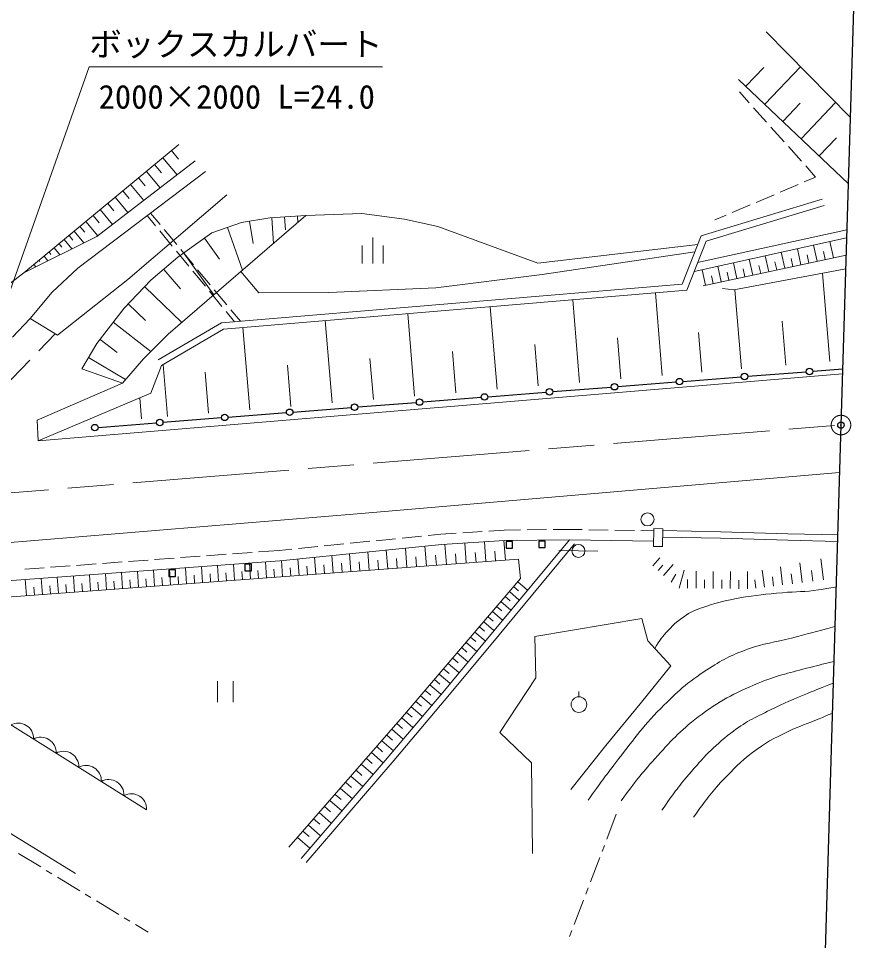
# Model space of a CAD drawing. Units: millimetres, scale not verified. Extents: x 40000 to 680000, y 20000 to 380000.
# Drawn here: x 504571 to 569178, y 247933 to 318726 of the extents above; entities that cross this region are included whole.
import ezdxf
from ezdxf.enums import TextEntityAlignment as Align

# ---------------------------------------------------------------- set-up
doc = ezdxf.new("R2010")
doc.units = ezdxf.units.MM
doc.header["$LTSCALE"] = 1000
doc.header["$PDMODE"] = 32
doc.header["$PDSIZE"] = 500
doc.linetypes.add('CHAIN', pattern=[18.5, 12, -1.5, 3.5, -1.5])
for name, color, linetype, lineweight in [('M-BMK', 2, 'CHAIN', 13), ('M-BMK-HTXT', 7, 'Continuous', 13), ('M-BMK-OTRS', 5, 'Continuous', 25), ('M-BMK-ROW', 30, 'Continuous', 25), ('M-STR-HTXT', 7, 'Continuous', 13), ('M-STR-STR1', 1, 'Continuous', 25), ('M-STR-STRC', 7, 'Continuous', 25), ('M-WORK', 1, 'Continuous', 13)]:
    doc.layers.add(name, color=color, linetype=linetype, lineweight=lineweight)
doc.layers.add('M-OTRS', color=6, linetype='Continuous')
doc.styles.add('ＭＳ ゴシック', font='')
doc.styles.get('ＭＳ ゴシック').set_extended_font_data('MS Gothic')

msp = doc.modelspace()

# ---------------------------------------------------------------- linework, layer by layer
at = {"layer": 'M-BMK'}
msp.add_line((494916, 281569), (567678, 287510), dxfattribs=at)
msp.add_circle((567678, 287510), 750, dxfattribs=at)
at = {"layer": 'M-BMK-HTXT'}
for p, q in [((550437, 257635), (549705, 255710)), ((549527, 255242), (549349, 254775)), ((504572, 254620), (506281, 253581)), ((549171, 254308), (548460, 252438)), ((506708, 253321), (507135, 253061)), ((507562, 252801), (509271, 251761)), ((509698, 251501), (510125, 251241)), ((548283, 251971), (548105, 251504)), ((510552, 250981), (512261, 249942)), ((547927, 251036), (547216, 249167)), ((512688, 249682), (513115, 249422)), ((513542, 249162), (514512, 248572)), ((547038, 248700), (546861, 248232))]:
    msp.add_line(p, q, dxfattribs=at)
at = {"layer": 'M-BMK-OTRS'}
for p, q in [((569178, 337488), (567678, 287510)), ((567678, 287510), (566178, 237533))]:
    msp.add_line(p, q, dxfattribs=at)
at = {"layer": 'M-BMK-ROW'}
for p, q in [((542481, 278568), (541981, 278568)), ((541981, 278568), (541981, 278068)), ((542481, 278068), (542481, 278568)), ((544983, 278602), (544483, 278602)), ((544483, 278602), (544483, 278102)), ((544983, 278102), (544983, 278602)), ((541981, 278068), (542481, 278068)), ((544483, 278102), (544983, 278102)), ((522445, 276817), (521945, 276817)), ((521945, 276817), (521945, 276317)), ((522445, 276317), (522445, 276817)), ((516615, 276383), (516115, 276383)), ((516115, 276383), (516115, 275883)), ((516615, 275883), (516615, 276383)), ((521945, 276317), (522445, 276317)), ((516115, 275883), (516615, 275883))]:
    msp.add_line(p, q, dxfattribs=at)
at = {"layer": 'M-OTRS'}
msp.add_point((567678, 287510), dxfattribs=at)
at = {"layer": 'M-STR-HTXT'}
msp.add_lwpolyline([(501028, 289641), (510000, 315000), (532500, 315000)], dxfattribs=at)
at = {"layer": 'M-STR-STR1'}
for p, q in [((505479, 295691), (504103, 294258)), ((507397, 294511), (506143, 293211)), ((505449, 292491), (503366, 290331))]:
    msp.add_line(p, q, dxfattribs=at)
at = {"layer": 'M-STR-STRC'}
for p, q in [((565505, 291648), (567808, 291829)), ((555536, 290863), (560022, 291216)), ((560520, 291255), (565006, 291608)), ((545566, 290078), (550053, 290431)), ((550551, 290470), (555037, 290824)), ((535597, 289293), (540083, 289646)), ((540582, 289686), (545068, 290039)), ((525628, 288509), (530114, 288862)), ((530613, 288901), (535099, 289254)), ((520644, 288116), (525130, 288469)), ((510674, 287331), (515160, 287685)), ((515659, 287724), (520145, 288077))]:
    msp.add_line(p, q, dxfattribs=at)
for centre in [(565256, 291628), (555286, 290843), (560271, 291236), (545317, 290058), (550302, 290451), (540333, 289666), (530363, 288881), (535348, 289274), (520394, 288097), (525379, 288489), (510425, 287312), (515410, 287704)]:
    msp.add_circle(centre, 250, dxfattribs=at)
at = {"layer": 'M-WORK'}
for p, q in [((561933, 317706), (568387, 311135)), ((560387, 313515), (561758, 314954)), ((561827, 312144), (564568, 315024)), ((559827, 314048), (568234, 306045)), ((560642, 312247), (559882, 313098)), ((563220, 310818), (564546, 312211)), ((564613, 309492), (567265, 312278)), ((561974, 310755), (560975, 311874)), ((563307, 309264), (562307, 310382)), ((566006, 308166), (567332, 309559)), ((504991, 299202), (516883, 309055)), ((564639, 307772), (563640, 308891)), ((515653, 308036), (516738, 306726)), ((516308, 308578), (516850, 307923)), ((510592, 301988), (518118, 307791)), ((515021, 307512), (515545, 306879)), ((565732, 306548), (564972, 307399)), ((518923, 306970), (509118, 299559)), ((514388, 306988), (515436, 305723)), ((564854, 306174), (565732, 306548)), ((513166, 305975), (514179, 304753)), ((513777, 306481), (514284, 305871)), ((563014, 305391), (564394, 305979)), ((512576, 305486), (513065, 304896)), ((512962, 298680), (520546, 305172)), ((561174, 304608), (562554, 305195)), ((511416, 304525), (511888, 303955)), ((511986, 304997), (512964, 303817)), ((556957, 302028), (566239, 304855)), ((559333, 303824), (560714, 304412)), ((510845, 304052), (511790, 302912)), ((514705, 303782), (515437, 302901)), ((526612, 303586), (530911, 303758)), ((530911, 303758), (534186, 303327)), ((557333, 301619), (566385, 304377)), ((509744, 303139), (510656, 302038)), ((510294, 303596), (510751, 303045)), ((515095, 302795), (514444, 303585)), ((526612, 303586), (516065, 294494)), ((519411, 302264), (521690, 303049)), ((521690, 303049), (523854, 303413)), ((522288, 303150), (522576, 301437)), ((523854, 303413), (526612, 303586)), ((524003, 303423), (524126, 301443)), ((524992, 303484), (525054, 302495)), ((525982, 303546), (526012, 303068)), ((534186, 303327), (536742, 302753)), ((557995, 303254), (558873, 303628)), ((508841, 302392), (509589, 301489)), ((509292, 302765), (509666, 302314)), ((516367, 301251), (515413, 302409)), ((515757, 302516), (516715, 301362)), ((520622, 302681), (521753, 299397)), ((536742, 302753), (544412, 299937)), ((556681, 299977), (568128, 302503)), ((504991, 299202), (510592, 301988)), ((508071, 301754), (508669, 301031)), ((508456, 302073), (508755, 301711)), ((516807, 300387), (519411, 302264)), ((518849, 301859), (520003, 300258)), ((531751, 299902), (531751, 301902)), ((555489, 298326), (556957, 302028)), ((555839, 297853), (557333, 301619)), ((556414, 299303), (568110, 301884)), ((567092, 300349), (566823, 301601)), ((507301, 301116), (507749, 300574)), ((507686, 301435), (507910, 301164)), ((517034, 300977), (517993, 299823)), ((530951, 299902), (530951, 301302)), ((532551, 299902), (532551, 301302)), ((544412, 299937), (556699, 301377)), ((564596, 299813), (564330, 301050)), ((565840, 300080), (565573, 301325)), ((506531, 300478), (506830, 300117)), ((506916, 300797), (507065, 300616)), ((514739, 298626), (516807, 300387)), ((517638, 299707), (516685, 300865)), ((517248, 300705), (519555, 297503)), ((544757, 299076), (556475, 300811)), ((557091, 298202), (568070, 300559)), ((560906, 299021), (560645, 300237)), ((562129, 299283), (561866, 300507)), ((563359, 299548), (563095, 300778)), ((563977, 299680), (563845, 300299)), ((565218, 299947), (565085, 300569)), ((566466, 300215), (566332, 300840)), ((505761, 299840), (505910, 299659)), ((506146, 300159), (506220, 300068)), ((509118, 299559), (507145, 297721)), ((515717, 299459), (516998, 297956)), ((558481, 298500), (558222, 299702)), ((559690, 298760), (559430, 299969)), ((559447, 297886), (568038, 299501)), ((560298, 298890), (560167, 299498)), ((561517, 299152), (561386, 299764)), ((562744, 299416), (562612, 300031)), ((502003, 296923), (504991, 299202)), ((518909, 298163), (517956, 299321)), ((518312, 299439), (519270, 298285)), ((521643, 299303), (523007, 297649)), ((536599, 298042), (544757, 299076)), ((557278, 298242), (557022, 299437)), ((557879, 298371), (557750, 298972)), ((559085, 298630), (558955, 299235)), ((566830, 292383), (566266, 299168)), ((507566, 294408), (512962, 298680)), ((512670, 296481), (514739, 298626)), ((514261, 298130), (517103, 295389)), ((520148, 295358), (555489, 298326)), ((528383, 297697), (536599, 298042)), ((507145, 297721), (505479, 295691)), ((520181, 296619), (519227, 297777)), ((519590, 297900), (520548, 296746)), ((520303, 294869), (555839, 297853)), ((523007, 297649), (528383, 297697)), ((553961, 291313), (553434, 297651)), ((558585, 298001), (559447, 297886)), ((560045, 291819), (559539, 297903)), ((512991, 296813), (514308, 295544)), ((547623, 290786), (547096, 297119)), ((510583, 293761), (512670, 296481)), ((521149, 295442), (520498, 296233)), ((520867, 296361), (521599, 295480)), ((534961, 289733), (534435, 296056)), ((541289, 290259), (540763, 296587)), ((505479, 295691), (507566, 294408)), ((511838, 295396), (514740, 293169)), ((515302, 292519), (520148, 295358)), ((528638, 289207), (528112, 295525)), ((563438, 292101), (563156, 295494)), ((515555, 292087), (520303, 294869)), ((522320, 288681), (521794, 294994)), ((557003, 291566), (556750, 294608)), ((510832, 294086), (512143, 293079)), ((516065, 294494), (514169, 292598)), ((550792, 291049), (550528, 294218)), ((509440, 291830), (510583, 293761)), ((538125, 289996), (537862, 293160)), ((544456, 290522), (544193, 293689)), ((509950, 292691), (512794, 291008)), ((514169, 292598), (512555, 290732)), ((531799, 289470), (531536, 292631)), ((512555, 290732), (509440, 291830)), ((514731, 289962), (515555, 292087)), ((516006, 288156), (515674, 292157)), ((525479, 288944), (525216, 292103)), ((567796, 291431), (506094, 286304)), ((519163, 288419), (518900, 291575)), ((506006, 287873), (512555, 290732)), ((506094, 286304), (514731, 289962)), ((514006, 287990), (513872, 289598)), ((506094, 286304), (506006, 287873)), ((530873, 280714), (567568, 283855)), ((498600, 278042), (530873, 280714)), ((534006, 278830), (535498, 278979)), ((535996, 279028), (536978, 279126)), ((536978, 279126), (538161, 279204)), ((538660, 279236), (540157, 279334)), ((540656, 279367), (541839, 279444)), ((541839, 279444), (543091, 279459)), ((543590, 279465), (545090, 279482)), ((545590, 279488), (546842, 279502)), ((546842, 279502), (547824, 279485)), ((548324, 279476), (549824, 279449)), ((550324, 279440), (551824, 279412)), ((552324, 279403), (553306, 279386)), ((553307, 279559), (553299, 278180)), ((553997, 279555), (553307, 279559)), ((553988, 278176), (553997, 279555)), ((553996, 279410), (558439, 279314)), ((558439, 279314), (563609, 279161)), ((563609, 279161), (567425, 279082)), ((524634, 277094), (537044, 278329)), ((528035, 278236), (529528, 278385)), ((530025, 278434), (531518, 278583)), ((532015, 278632), (533508, 278781)), ((537044, 278329), (541870, 278645)), ((537404, 276811), (537290, 278345)), ((538925, 276924), (538812, 278445)), ((540432, 277036), (540320, 278543)), ((541056, 271735), (546839, 278702)), ((541441, 271416), (547224, 278383)), ((541926, 277147), (541814, 278641)), ((541870, 278645), (546839, 278702)), ((546839, 278702), (553301, 278586)), ((553993, 278910), (558426, 278815)), ((558426, 278815), (563597, 278661)), ((563597, 278661), (567415, 278582)), ((519009, 277478), (520505, 277589)), ((521004, 277626), (522500, 277737)), ((522998, 277774), (524565, 277891)), ((524565, 277891), (525547, 277988)), ((526045, 278038), (527538, 278186)), ((530075, 276265), (529974, 277625)), ((531470, 276369), (531366, 277764)), ((532900, 276476), (532793, 277906)), ((534366, 276585), (534257, 278051)), ((535870, 276697), (535758, 278201)), ((536637, 276754), (536580, 277521)), ((538165, 276867), (538108, 277628)), ((539678, 276980), (539622, 277734)), ((541179, 277092), (541123, 277839)), ((547534, 277845), (546034, 277874)), ((547534, 277845), (549034, 277832)), ((553299, 278180), (553988, 278176)), ((542923, 277222), (496848, 273792)), ((501047, 275342), (524634, 277094)), ((509037, 276738), (510533, 276849)), ((511031, 276886), (512527, 276997)), ((513026, 277034), (514522, 277145)), ((515020, 277182), (516516, 277293)), ((517015, 277330), (518511, 277441)), ((521154, 275601), (521062, 276828)), ((522380, 275693), (522289, 276919)), ((523607, 275784), (523516, 277010)), ((524836, 275875), (524745, 277105)), ((526097, 275969), (526003, 277230)), ((527390, 276065), (527293, 277358)), ((528715, 276164), (528617, 277490)), ((529395, 276215), (529345, 276895)), ((530772, 276317), (530720, 277014)), ((532185, 276422), (532131, 277137)), ((533633, 276530), (533578, 277263)), ((535118, 276641), (535062, 277393)), ((543095, 275728), (542923, 277222)), ((553232, 276705), (553770, 277308)), ((564705, 275424), (564520, 276931)), ((566332, 275623), (566133, 277250)), ((505048, 276441), (506543, 276552)), ((507042, 276589), (508538, 276701)), ((511331, 274870), (511240, 276099)), ((512560, 274962), (512468, 276190)), ((513788, 275053), (513697, 276281)), ((515016, 275144), (514925, 276373)), ((516244, 275236), (516153, 276464)), ((517472, 275327), (517380, 276555)), ((518699, 275419), (518608, 276646)), ((519927, 275510), (519835, 276737)), ((520540, 275556), (520494, 276169)), ((521767, 275647), (521721, 276260)), ((522994, 275738), (522948, 276352)), ((524222, 275830), (524176, 276444)), ((525466, 275922), (525420, 276553)), ((526743, 276017), (526695, 276664)), ((528052, 276115), (528003, 276778)), ((553646, 276337), (554015, 276750)), ((554059, 275968), (554797, 276795)), ((555253, 274995), (555641, 276373)), ((556556, 274982), (556569, 276285)), ((557865, 274968), (557879, 276278)), ((559181, 274955), (559194, 276270)), ((560503, 274941), (560517, 276263)), ((561800, 275067), (561641, 276362)), ((563197, 275239), (563026, 276636)), ((565519, 275523), (565419, 276337)), ((505185, 274413), (505093, 275643)), ((506415, 274504), (506323, 275734)), ((507644, 274596), (507553, 275825)), ((508873, 274687), (508782, 275916)), ((510102, 274779), (510011, 276008)), ((510717, 274824), (510671, 275439)), ((511945, 274916), (511900, 275530)), ((513174, 275007), (513128, 275621)), ((514402, 275099), (514356, 275713)), ((515630, 275190), (515584, 275804)), ((516858, 275282), (516812, 275895)), ((518086, 275373), (518040, 275987)), ((519313, 275464), (519267, 276078)), ((534047, 265099), (543095, 275728)), ((542888, 275484), (543638, 274846)), ((554643, 275447), (555008, 276065)), ((555904, 274988), (555911, 275640)), ((557211, 274975), (557217, 275630)), ((558523, 274961), (558530, 275619)), ((559842, 274948), (559849, 275609)), ((561152, 274988), (561073, 275635)), ((562499, 275153), (562413, 275852)), ((563951, 275331), (563859, 276085)), ((505800, 274458), (505754, 275073)), ((507029, 274550), (506984, 275165)), ((508259, 274641), (508213, 275256)), ((509488, 274733), (509442, 275347)), ((542240, 274723), (542997, 274078)), ((542564, 275104), (542942, 274781)), ((541914, 274341), (542297, 274015)), ((541260, 273572), (541646, 273243)), ((541589, 273958), (542353, 273307)), ((540599, 272796), (540989, 272464)), ((540931, 273186), (541704, 272528)), ((544186, 271283), (552402, 272662)), ((552402, 272662), (552861, 270939)), ((539931, 272012), (540325, 271676)), ((540267, 272406), (541047, 271742)), ((537264, 267139), (541056, 271735)), ((537648, 266818), (541441, 271416)), ((539257, 271220), (539655, 270881)), ((539596, 271618), (540384, 270947)), ((544273, 268095), (544186, 271283)), ((538918, 270822), (539714, 270144)), ((552861, 270939), (554614, 269014)), ((514404, 257978), (495301, 269913)), ((538234, 270018), (539038, 269333)), ((538576, 270420), (538978, 270078)), ((537543, 269206), (538355, 268515)), ((537888, 269612), (538294, 269266)), ((536844, 268386), (537665, 267687)), ((537194, 268796), (537604, 268447)), ((554614, 269014), (552258, 266105)), ((519842, 267845), (519842, 266245)), ((521042, 266245), (521042, 267845)), ((536492, 267972), (536906, 267619)), ((541515, 263901), (544273, 268095)), ((532869, 261940), (537264, 267139)), ((535783, 267139), (536201, 266783)), ((536139, 267557), (536968, 266852)), ((547570, 266651), (547570, 267051)), ((533249, 261615), (537648, 266818)), ((535067, 266298), (535490, 265938)), ((535427, 266721), (536264, 266008)), ((534707, 265876), (535553, 265156)), ((552258, 266105), (549644, 262917)), ((525314, 255103), (534047, 265099)), ((533979, 265022), (534824, 264283)), ((534344, 265448), (534771, 265084)), ((533223, 264156), (534088, 263401)), ((533601, 264589), (534033, 264211)), ((532836, 263714), (533279, 263327)), ((543928, 261574), (541515, 263901)), ((532056, 262821), (532507, 262428)), ((532450, 263271), (533335, 262498)), ((549644, 262917), (546944, 259527)), ((494063, 262258), (508952, 253088)), ((526258, 254245), (532869, 261940)), ((531663, 262371), (532564, 261584)), ((526637, 253920), (533249, 261615)), ((530870, 261463), (531778, 260670)), ((531267, 261917), (531721, 261520)), ((544014, 254622), (543928, 261574)), ((530070, 260548), (530986, 259748)), ((530470, 261005), (530928, 260605)), ((529667, 260086), (530129, 259683)), ((528858, 259159), (529323, 258753)), ((529264, 259625), (530187, 258818)), ((528451, 258694), (529382, 257881)), ((527632, 257756), (528570, 256936)), ((528041, 258225), (528510, 257815)), ((527218, 257283), (527691, 256870)), ((526389, 256333), (526865, 255916)), ((526805, 256810), (527751, 255983)), ((525972, 255856), (526926, 255023))]:
    msp.add_line(p, q, dxfattribs=at)
for centre, radius in [((552833, 280269), 500), ((547534, 277845), 500), ((547570, 266051), 600)]:
    msp.add_circle(centre, radius, dxfattribs=at)
for centre in [(504549, 263459), (506285, 262374), (508022, 261289), (509759, 260204), (511495, 259119), (513232, 258034)]:
    msp.add_arc(centre, 1174, 357.2598, 118.74493, dxfattribs=at)
for points, knots in [([(553389, 270359), (553808, 271022), (553957, 271251), (554415, 271745), (554895, 272263), (555204, 272526), (555794, 272913), (556334, 273268), (556695, 273376), (557307, 273584), (558299, 273921), (558879, 274048), (559911, 274235), (561179, 274464), (561903, 274513), (563186, 274637), (564269, 274742), (564888, 274683), (565963, 274848), (566490, 274928), (566676, 274956), (567305, 275092)], [0, 0, 0, 0, 1, 1, 1, 2, 2, 2, 3, 3, 3, 4, 4, 4, 5, 5, 5, 6, 6, 6, 7, 7, 7, 7]), ([(548280, 258723), (549274, 260117), (549554, 260489), (550405, 261596), (551693, 263269), (552368, 264258), (553852, 265761), (555118, 267041), (555876, 267739), (557386, 268719), (558535, 269465), (559230, 269830), (560517, 270299), (561790, 270764), (562566, 270819), (563878, 271161), (565182, 271502), (565593, 271612), (567214, 272047)], [0, 0, 0, 0, 1, 1, 1, 2, 2, 2, 3, 3, 3, 4, 4, 4, 5, 5, 5, 6, 6, 6, 6]), ([(550808, 258666), (551958, 260222), (552313, 260686), (553393, 261883), (554604, 263226), (555282, 264009), (556725, 265100), (558368, 266342), (559420, 266893), (561321, 267685), (562720, 268268), (563562, 268448), (565027, 268834), (565846, 269051), (566121, 269123), (567133, 269349)], [0, 0, 0, 0, 1, 1, 1, 2, 2, 2, 3, 3, 3, 4, 4, 4, 5, 5, 5, 5]), ([(553939, 257947), (554846, 259264), (555142, 259657), (556007, 260676), (557152, 262025), (557827, 262779), (559224, 263865), (560312, 264710), (561036, 265030), (562269, 265646), (563357, 266189), (563989, 266448), (565113, 266910), (565878, 267224), (566131, 267325), (567083, 267684)], [0, 0, 0, 0, 1, 1, 1, 2, 2, 2, 3, 3, 3, 4, 4, 4, 5, 5, 5, 5]), ([(556352, 257402), (557348, 258775), (557647, 259211), (558621, 260245), (559453, 261130), (559927, 261631), (560890, 262371), (561871, 263125), (562503, 263445), (563619, 263980), (564527, 264415), (565076, 264565), (566003, 264956), (566399, 265123), (566525, 265176), (567014, 265387)], [0, 0, 0, 0, 1, 1, 1, 2, 2, 2, 3, 3, 3, 4, 4, 4, 5, 5, 5, 5])]:
    msp.add_open_spline(points, degree=3, knots=knots, dxfattribs=at)

# ---------------------------------------------------------------- texts
at = {"layer": 'M-STR-HTXT', "style": 'ＭＳ ゴシック'}
for s, p in [('ボックスカルバート', (521250, 316750)), ('2000×2000 L=24.0', (521322, 312714))]:
    msp.add_text(s, height=1833, dxfattribs=at).set_placement(p, align=Align.MIDDLE_CENTER)

doc.saveas('drawing.dxf')
